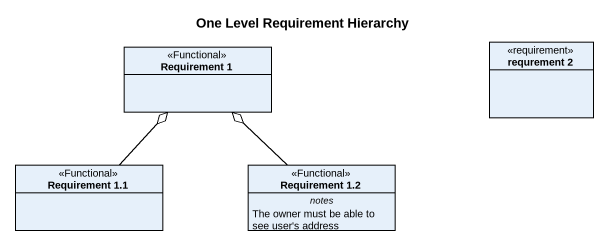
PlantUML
@startuml
title One Level Requirement Hierarchy
hide circle
hide empty members
class "Requirement 1" as Requirement_1 <<Functional>>
class "requrement 2" as requrement_2 <<requirement>>
class "Requirement 1.1" as Requirement_1_1 <<Functional>>
class "Requirement 1.2" as Requirement_1_2 <<Functional>> {
  -- notes --
  The owner must be able to see user's address
}
Requirement_1_1 -up-o Requirement_1
Requirement_1_2 -up-o Requirement_1
@enduml
